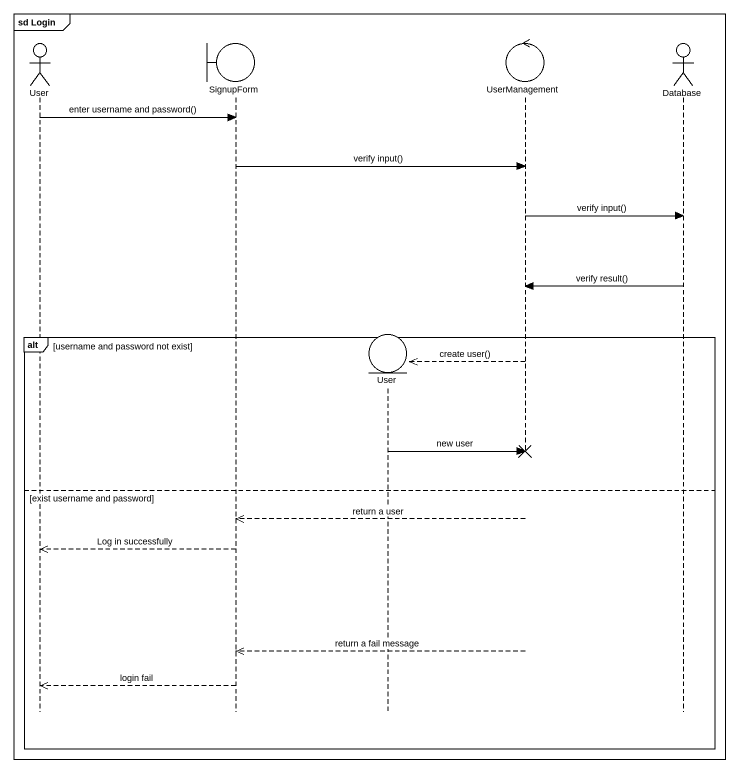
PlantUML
@startuml
mainframe sd Login
hide footbox
actor User
boundary SignupForm
entity "User" as User_2
control UserManagement
actor "Database" as Database_

User -> SignupForm : enter username and password()
SignupForm -> UserManagement : verify input()
UserManagement -> Database_ : verify input()
Database_ -> UserManagement : verify result()
alt username and password not exist
  UserManagement -->> User_2 ** : create user()
  User_2 -> UserManagement !! : new user
else exist username and password
  UserManagement -->> SignupForm : return a user
  SignupForm -->> User : Log in successfully
  UserManagement -->> SignupForm : return a fail message
  SignupForm -->> User : login fail
end
@enduml
